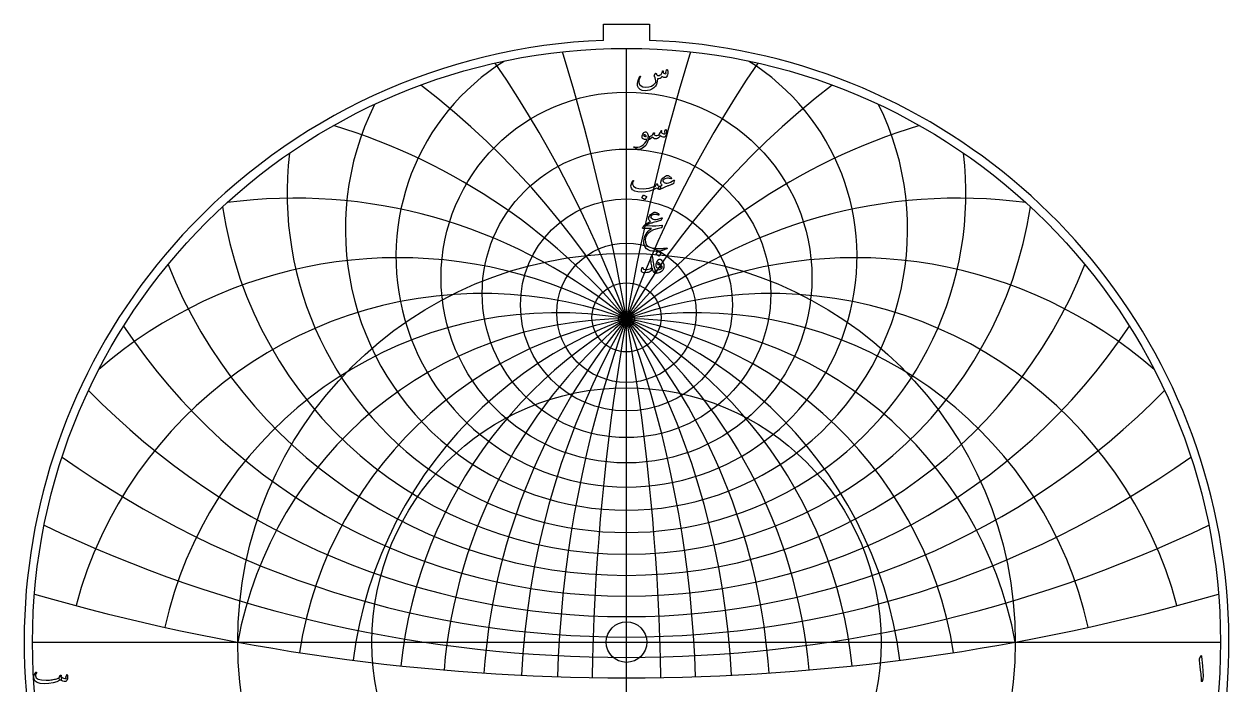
# Model space of a CAD drawing. Header units: millimetres. Extents: x -62 to 62, y -62 to 63.
# Drawn here: x -61.6 to 61.6, y -4.4 to 63.2 of the extents above; entities that cross this region are included whole.
import ezdxf

# ---------------------------------------------------------------- set-up
doc = ezdxf.new("R2010")
doc.units = ezdxf.units.MM
for name, color, linetype in [('CUT_INNER', 6, 'Continuous'), ('CUT_OUTER', 1, 'Continuous'), ('ENGRAVE', 7, 'Continuous'), ('ENGRAVE_FINE', 8, 'Continuous'), ('TEXT', 5, 'Continuous')]:
    doc.layers.add(name, color=color, linetype=linetype)

msp = doc.modelspace()

# ---------------------------------------------------------------- linework, layer by layer
at = {"layer": 'CUT_INNER'}
msp.add_circle((0, 0), 2.075, dxfattribs=at)
at = {"layer": 'CUT_OUTER'}
for points in [[(-2.3625, 63.2325), (2.3625, 63.2325), (2.3625, 61.567)], [(-2.3625, 61.567), (-2.3625, 63.2325)]]:
    msp.add_lwpolyline(points, dxfattribs=at)
for centre, radius, start, end in [((-0.0002, -0.0002), 61.6124, 137.460696, 87.802279), ((-0.0008, 0.0012), 61.6111, 92.196778, 137.461198)]:
    msp.add_arc(centre, radius, start, end, dxfattribs=at)
at = {"layer": 'ENGRAVE'}
for points in [[(0, -60.75), (0, 60.75)], [(-60.75, 0), (60.75, 0)]]:
    msp.add_lwpolyline(points, dxfattribs=at)
for centre, radius in [((0, 0), 60.75), ((0, 37.3003), 18.9678), ((0, 35.6827), 14.7606), ((0, 34.5016), 10.8432), ((0, 33.6961), 7.1251), ((0, 0), 39.7663), ((0, 33.2273), 3.5323), ((0, 33.0733), 0.81), ((0, 0), 26.0306)]:
    msp.add_circle(centre, radius, dxfattribs=at)
for centre, radius, start, end in [((0, 39.4455), 23.5803, 121.94268, 58.05732), ((0, 42.2533), 28.7545, 153.65381, 26.34619), ((0, 45.9267), 34.7114, 173.219798, 6.780202), ((0, 50.7784), 41.7802, 188.586062, 351.413938), ((0, 57.3122), 50.4791, 201.730478, 338.269522), ((0, 66.3875), 61.6809, 213.509107, 326.490893), ((0, -7.3702), 40.4435, 10.5, 169.5), ((0, -7.3702), 40.4435, 10.5, 169.5), ((0, 79.5933), 76.9869, 224.379993, 315.620007), ((0, 100.2196), 99.6991, 234.620412, 305.379588), ((0, 136.3505), 137.9129, 244.413609, 295.586391), ((0, 214.5598), 218.2138, 253.889902, 286.110098)]:
    msp.add_arc(centre, radius, start, end, dxfattribs=at)
at = {"layer": 'ENGRAVE_FINE'}
for centre, radius, start, end in [((-229.3667, -7.3702), 232.905, 0.921191, 16.91577), ((-229.3667, -7.3702), 232.905, 0.921191, 16.91577), ((229.3667, -7.3702), 232.905, 163.08423, 179.078809), ((229.3667, -7.3702), 232.905, 163.08423, 179.078809), ((-111.1177, -7.3702), 118.249, 1.85647, 34.28996), ((-111.1177, -7.3702), 118.249, 1.85647, 34.28996), ((111.1177, -7.3702), 118.249, 145.71004, 178.14353), ((111.1177, -7.3702), 118.249, 145.71004, 178.14353), ((-70.0503, -7.3702), 80.8871, 2.820797, 52.715164), ((-70.0503, -7.3702), 80.8871, 2.820797, 52.715164), ((70.0503, -7.3702), 80.8871, 127.284836, 177.179203), ((70.0503, -7.3702), 80.8871, 127.284836, 177.179203), ((-48.1987, -7.3702), 62.919, 3.830991, 73.150785), ((-48.1987, -7.3702), 62.919, 3.830991, 73.150785), ((48.1987, -7.3702), 62.919, 106.849215, 176.169009), ((48.1987, -7.3702), 62.919, 106.849215, 176.169009), ((-33.9362, -7.3702), 52.7953, 4.906978, 97.517061), ((-33.9362, -7.3702), 52.7953, 4.906978, 97.517061), ((33.9362, -7.3702), 52.7953, 82.482939, 175.093022), ((33.9362, -7.3702), 52.7953, 82.482939, 175.093022), ((-23.3501, -7.3702), 46.7002, 6.073508, 130.968201), ((-23.3501, -7.3702), 46.7002, 6.073508, 130.968201), ((23.3501, -7.3702), 46.7002, 49.031799, 173.926492), ((23.3501, -7.3702), 46.7002, 49.031799, 173.926492), ((-14.7202, -7.3702), 43.0391, 7.362676, 165.047776), ((-14.7202, -7.3702), 43.0391, 7.362676, 165.047776), ((14.7202, -7.3702), 43.0391, 14.952224, 172.637324), ((14.7202, -7.3702), 43.0391, 14.952224, 172.637324), ((-7.1313, -7.3702), 41.0674, 8.817841, 167.50125), ((-7.1313, -7.3702), 41.0674, 8.817841, 167.50125), ((7.1313, -7.3702), 41.0674, 12.49875, 171.182159), ((7.1313, -7.3702), 41.0674, 12.49875, 171.182159)]:
    msp.add_arc(centre, radius, start, end, dxfattribs=at)
at = {"layer": 'TEXT'}
for points in [[(4.0993, 58.5374), (4.1056, 58.5532), (4.1137, 58.5644), (4.1236, 58.5711), (4.1352, 58.5734), (4.1503, 58.5716), (4.1631, 58.5662), (4.1736, 58.5572), (4.182, 58.5446), (4.2024, 58.4997), (4.217, 58.444), (4.2257, 58.3776), (4.2287, 58.3003), (4.2208, 58.1741), (4.1972, 58.0542), (4.1579, 57.9406), (4.1029, 57.8333), (4.084, 57.8074), (4.0634, 57.7875), (4.0409, 57.7733), (4.0167, 57.765), (3.9289, 57.7594), (3.8344, 57.7749), (3.7331, 57.8115), (3.6251, 57.8692), (3.5341, 57.7446), (3.4266, 57.6617), (3.3024, 57.6206), (3.1616, 57.6213), (3.157, 57.5455), (3.1504, 57.4726), (3.1417, 57.4027), (3.1311, 57.3357), (3.1184, 57.2711), (3.1037, 57.2086), (3.087, 57.1481), (3.0682, 57.0896), (3.0246, 56.984), (2.9658, 56.8866), (2.8917, 56.7972), (2.8023, 56.7159), (2.5933, 56.5767), (2.3721, 56.4788), (2.1388, 56.4222), (1.8934, 56.4069), (1.617, 56.4444), (1.3985, 56.5426), (1.2379, 56.7013), (1.1353, 56.9207), (1.1214, 56.9997), (1.1191, 57.0932), (1.1286, 57.2009), (1.1497, 57.3231), (1.1836, 57.4569), (1.2314, 57.5961), (1.2932, 57.7407), (1.3688, 57.8907), (1.3749, 57.9002), (1.3823, 57.9069), (1.3911, 57.911), (1.4012, 57.9123), (1.4113, 57.9114), (1.42, 57.9087), (1.4274, 57.9042), (1.4335, 57.8979), (1.4375, 57.8887), (1.4389, 57.8791), (1.4375, 57.869), (1.4335, 57.8584), (1.3374, 57.6588), (1.2754, 57.4946), (1.2476, 57.366), (1.2539, 57.2728), (1.3446, 57.0673), (1.4874, 56.918), (1.6823, 56.8248), (1.9293, 56.7878), (2.2747, 56.8098), (2.567, 56.8974), (2.8064, 57.0505), (2.9928, 57.2692), (2.9921, 57.4134), (2.9685, 57.5656), (2.922, 57.7259), (2.8526, 57.8943), (2.8439, 57.9114), (2.8392, 57.9267), (2.8385, 57.9401), (2.8419, 57.9518), (2.8612, 57.9919), (2.8796, 58.0295), (2.8971, 58.0647), (2.9137, 58.0973), (2.9294, 58.1271), (2.9443, 58.1535), (2.9582, 58.1765), (2.9712, 58.1961), (2.9786, 58.2044), (2.9865, 58.2078), (2.9948, 58.2062), (3.0035, 58.1997), (3.008, 58.1948), (3.0143, 58.1871), (3.0224, 58.1768), (3.0323, 58.1638), (3.0435, 58.1481), (3.0556, 58.1297), (3.0687, 58.1086), (3.0826, 58.0848), (3.1109, 58.0389), (3.1347, 58.0057), (3.154, 57.9851), (3.1688, 57.977), (3.2622, 57.9691), (3.3556, 57.9851), (3.449, 58.0248), (3.5424, 58.0883), (3.5764, 58.1306), (3.6098, 58.1997), (3.6428, 58.2958), (3.6754, 58.4189), (3.6785, 58.4306), (3.6844, 58.4404), (3.6929, 58.4485), (3.7041, 58.4548), (3.7147, 58.4588), (3.7248, 58.4602), (3.7344, 58.4588), (3.7436, 58.4548), (3.7573, 58.4323), (3.7625, 58.3901), (3.7591, 58.3282), (3.7472, 58.2464), (3.8198, 58.202), (3.8972, 58.1728), (3.9796, 58.1589), (4.067, 58.1602), (4.0659, 58.1865), (4.0625, 58.2078), (4.0569, 58.2242), (4.049, 58.2356), (4.04, 58.2464), (4.0346, 58.2572), (4.0329, 58.268), (4.0346, 58.2788)], [(2.2006, 51.369), (2.1163, 51.0733), (1.9751, 50.8256), (1.7768, 50.626), (1.5215, 50.4745), (1.4858, 50.4591), (1.4506, 50.4453), (1.4158, 50.433), (1.3814, 50.4224), (1.3477, 50.4135), (1.3149, 50.4066), (1.2831, 50.4018), (1.2521, 50.399), (1.1748, 50.41), (1.0724, 50.4502), (0.9449, 50.5196), (0.7922, 50.6182), (0.7758, 50.6323), (0.7662, 50.646), (0.7632, 50.6593), (0.7671, 50.6721), (0.7756, 50.6819), (0.7868, 50.6864), (0.8007, 50.6855), (0.8173, 50.6792), (0.9761, 50.6278), (1.1542, 50.628), (1.3515, 50.6799), (1.5682, 50.7834), (1.7452, 50.9036), (1.8916, 51.0448), (2.0074, 51.2072), (2.0928, 51.3906), (2.0921, 51.3971), (2.0901, 51.4023), (2.0867, 51.4061), (2.082, 51.4086), (1.9583, 51.4158), (1.853, 51.4301), (1.7661, 51.4517), (1.6976, 51.4804), (1.6446, 51.5249), (1.6113, 51.5864), (1.5979, 51.665), (1.6042, 51.7607), (1.6062, 51.7733), (1.6087, 51.7863), (1.6116, 51.7994), (1.6149, 51.8128), (1.6188, 51.8266), (1.623, 51.841), (1.6277, 51.8562), (1.6329, 51.872), (1.6751, 51.9747), (1.7263, 52.0598), (1.7865, 52.1273), (1.8557, 52.1774), (1.9264, 52.2048), (1.9913, 52.2044), (2.0503, 52.1761), (2.1036, 52.1199), (2.15, 52.0418), (2.1853, 51.9511), (2.2093, 51.8478), (2.2221, 51.7319), (2.2292, 51.732), (2.236, 51.7324), (2.2427, 51.7329), (2.2491, 51.7337), (2.2555, 51.7345), (2.2621, 51.7351), (2.2689, 51.7354), (2.276, 51.7355), (2.3003, 51.7303), (2.3191, 51.7149), (2.3326, 51.689), (2.3407, 51.6529), (2.344, 51.6131), (2.3434, 51.5729), (2.3387, 51.5323), (2.3299, 51.4912), (2.3184, 51.4551), (2.3056, 51.4292), (2.2915, 51.4137), (2.276, 51.4086), (2.2077, 51.4086), (2.2073, 51.4021), (2.2059, 51.3933), (2.2037, 51.3823), (2.2006, 51.369)], [(2.0281, 51.7714), (1.9904, 51.8372), (1.9491, 51.8837), (1.9042, 51.9109), (1.8557, 51.9187), (1.8267, 51.9111), (1.8009, 51.899), (1.7782, 51.8824), (1.7586, 51.8613), (1.7524, 51.85), (1.7515, 51.8379), (1.756, 51.8249), (1.7658, 51.811), (1.8029, 51.7784), (1.8565, 51.7562), (1.9268, 51.7443), (2.0137, 51.7427), (2.0227, 51.7445), (2.0281, 51.7499), (2.0299, 51.7589), (2.0281, 51.7714)], [(4.0149, 52.4325), (4.0227, 52.4379), (4.032, 52.4361), (4.0425, 52.4271), (4.0544, 52.4109), (4.0672, 52.3835), (4.0769, 52.3445), (4.0834, 52.2937), (4.0867, 52.2313), (4.0879, 52.1604), (4.084, 52.0912), (4.0753, 52.0238), (4.0616, 51.9583), (4.0216, 51.8307), (3.9772, 51.7391), (3.9282, 51.6834), (3.8748, 51.6637), (3.7484, 51.6711), (3.6314, 51.7041), (3.5238, 51.7627), (3.4257, 51.8469), (3.3583, 51.7142), (3.2784, 51.6107), (3.1859, 51.5363), (3.0808, 51.4912), (2.9705, 51.4813), (2.8589, 51.5092), (2.746, 51.5747), (2.6317, 51.678), (2.5392, 51.5601), (2.4485, 51.4759), (2.3595, 51.4254), (2.2724, 51.4086), (2.2549, 51.4184), (2.2383, 51.4481), (2.2226, 51.4975), (2.2077, 51.5667), (2.2024, 51.6349), (2.2113, 51.6852), (2.2347, 51.7175), (2.2724, 51.7319), (2.4381, 51.7694), (2.5832, 51.8424), (2.7076, 51.9508), (2.8113, 52.0948), (2.8169, 52.1026), (2.823, 52.1083), (2.8295, 52.1116), (2.8365, 52.1127), (2.845, 52.1118), (2.8526, 52.1092), (2.8594, 52.1047), (2.8652, 52.0984), (2.8686, 52.0791), (2.8607, 52.0463), (2.8416, 52), (2.8113, 51.9403), (2.8511, 51.8943), (2.9128, 51.8604), (2.9966, 51.8386), (3.1023, 51.8289), (3.2341, 51.8565), (3.3493, 51.9466), (3.4479, 52.099), (3.5299, 52.3139), (3.5339, 52.3249), (3.5389, 52.3328), (3.5447, 52.3375), (3.5514, 52.3391), (3.5615, 52.3382), (3.5703, 52.3355), (3.5777, 52.331), (3.5838, 52.3247), (3.5883, 52.3157), (3.5909, 52.3068), (3.5918, 52.2978), (3.5909, 52.2888), (3.555, 52.1379), (3.597, 52.1006), (3.6475, 52.0678), (3.7066, 52.0395), (3.7742, 52.0157), (3.84, 52.0002), (3.89, 51.9969), (3.9244, 52.0056), (3.943, 52.0265), (3.9491, 52.0584), (3.9457, 52.1038), (3.9329, 52.1626), (3.9107, 52.2349), (3.9145, 52.2553), (3.9332, 52.2951), (3.9666, 52.3541), (4.0149, 52.4325)], [(0.6611, 47.2226), (0.6739, 47.2365), (0.6871, 47.2423), (0.7008, 47.2401), (0.715, 47.2298), (0.7257, 47.2163), (0.7293, 47.201), (0.7257, 47.184), (0.715, 47.1651), (0.6602, 47.0802), (0.6251, 47.0016), (0.6099, 46.9293), (0.6144, 46.8633), (0.7269, 46.6464), (0.9458, 46.4951), (1.2712, 46.4093), (1.703, 46.3891), (2.0234, 46.4126), (2.3308, 46.4618), (2.6252, 46.5366), (2.9065, 46.637), (2.9562, 46.6664), (2.9972, 46.7115), (3.0298, 46.7724), (3.0538, 46.8489), (3.0619, 46.8707), (3.0754, 46.8858), (3.0942, 46.8941), (3.1185, 46.8956), (3.1358, 46.8882), (3.1481, 46.8732), (3.1556, 46.8505), (3.158, 46.8202), (3.1749, 46.7452), (3.2218, 46.6891), (3.2988, 46.6518), (3.4059, 46.6334), (3.4445, 46.6248), (3.4706, 46.6028), (3.4841, 46.5674), (3.485, 46.5184), (3.4719, 46.4272), (3.4544, 46.3621), (3.4324, 46.3231), (3.4059, 46.31), (3.3271, 46.3204), (3.2523, 46.3513), (3.1816, 46.403), (3.1149, 46.4753), (3.1093, 46.4782), (3.0996, 46.4762), (3.0859, 46.4692), (3.0682, 46.4573), (2.7332, 46.2687), (2.3676, 46.134), (1.9715, 46.0532), (1.5449, 46.0262), (1.1506, 46.0532), (0.8443, 46.134), (0.626, 46.2687), (0.4958, 46.4573), (0.4662, 46.5626), (0.4563, 46.6702), (0.4662, 46.78), (0.4958, 46.8921), (0.5358, 46.9962), (0.5766, 47.0861), (0.6184, 47.1615), (0.6611, 47.2226)], [(4.8897, 47.2118), (4.8179, 46.9244), (4.8098, 46.9105), (4.7963, 46.8974), (4.7774, 46.8853), (4.7532, 46.8741), (4.6994, 46.8551), (4.6423, 46.8341), (4.5818, 46.8111), (4.5179, 46.7861), (4.4506, 46.7592), (4.38, 46.7308), (4.306, 46.7009), (4.2287, 46.6693), (3.4023, 46.31), (3.3646, 46.3183), (3.3341, 46.3433), (3.3107, 46.3848), (3.2945, 46.443), (3.2918, 46.5047), (3.3089, 46.557), (3.3457, 46.5999), (3.4023, 46.6334), (3.4094, 46.6366), (3.4234, 46.6428), (3.4444, 46.6519), (3.4724, 46.6639), (3.5071, 46.6786), (3.5483, 46.6958), (3.596, 46.7155), (3.6502, 46.7376), (3.5804, 46.8092), (3.5362, 46.8876), (3.5175, 46.9727), (3.5245, 47.0645), (3.5936, 47.283), (3.7113, 47.4678), (3.8775, 47.6189), (4.0921, 47.7364), (4.1391, 47.7474), (4.1936, 47.7444), (4.2558, 47.7276), (4.3257, 47.6968), (4.3982, 47.6548), (4.4649, 47.6079), (4.5257, 47.556), (4.5807, 47.4992), (4.5962, 47.4783), (4.6032, 47.4588), (4.6016, 47.4406), (4.5915, 47.4238), (4.5763, 47.4108), (4.5592, 47.404), (4.5403, 47.4036), (4.5197, 47.4094), (4.4121, 47.4433), (4.2978, 47.4588), (4.1768, 47.4559), (4.049, 47.4346), (3.9334, 47.4), (3.8415, 47.3537), (3.7735, 47.2958), (3.7293, 47.2262), (3.7248, 47.1952), (3.7365, 47.1597), (3.7643, 47.1197), (3.8083, 47.0753), (3.8586, 47.0349), (3.9089, 47.0034), (3.9592, 46.981), (4.0095, 46.9675), (4.1602, 46.9637), (4.3212, 46.9953), (4.4925, 47.0625), (4.6742, 47.1651), (4.6937, 47.1775), (4.7128, 47.1894), (4.7314, 47.2008), (4.7496, 47.2118), (4.7671, 47.2221), (4.7837, 47.2316), (4.7995, 47.2401), (4.8143, 47.2477), (4.8554, 47.267), (4.8816, 47.2675), (4.8931, 47.2491), (4.8897, 47.2118)], [(1.7497, 45.7316), (1.7542, 45.7361), (1.7604, 45.7388), (1.7685, 45.7397), (1.7784, 45.7388), (1.8482, 45.7105), (1.914, 45.6759), (1.9758, 45.635), (2.0335, 45.5879), (2.0391, 45.5807), (2.0416, 45.5735), (2.0409, 45.5663), (2.0371, 45.5591), (1.8682, 45.2861), (1.8619, 45.2796), (1.8539, 45.278), (1.844, 45.2814), (1.8323, 45.2897), (1.8222, 45.2969), (1.8063, 45.3077), (1.7845, 45.322), (1.7569, 45.34), (1.7229, 45.3615), (1.6823, 45.3867), (1.6349, 45.4154), (1.5808, 45.4478), (1.5736, 45.4532), (1.57, 45.4586), (1.57, 45.4639), (1.5736, 45.4693)], [(3.6448, 43.4104), (3.6478, 43.3851), (3.6314, 43.3377), (3.5957, 43.2683), (3.5406, 43.1769), (3.529, 43.1621), (3.5155, 43.15), (3.5002, 43.1405), (3.4832, 43.1338), (3.2532, 43.0705), (3.0484, 43.0134), (2.8688, 42.9627), (2.7143, 42.9182), (2.585, 42.8803), (2.4808, 42.8491), (2.4017, 42.8246), (2.3479, 42.8068), (1.9131, 42.6128), (1.8826, 42.6106), (1.8592, 42.6146), (1.8431, 42.625), (1.8341, 42.6416), (1.8339, 42.6476), (1.8368, 42.6551), (1.8429, 42.6638), (1.8521, 42.6739), (1.9405, 42.757), (2.073, 42.8446), (2.2495, 42.9366), (2.47, 43.0332), (2.4101, 43.0844), (2.3595, 43.1338), (2.3184, 43.1814), (2.2868, 43.2272), (2.2672, 43.2773), (2.2625, 43.3377), (2.2726, 43.4084), (2.2976, 43.4895), (2.338, 43.5739), (2.3946, 43.6583), (2.4673, 43.7428), (2.5562, 43.8272), (2.653, 43.9002), (2.7458, 43.9502), (2.8344, 43.9774), (2.9191, 43.9817), (3.0338, 43.9585), (3.1374, 43.9107), (3.2297, 43.8382), (3.3107, 43.741), (3.3179, 43.7288), (3.3215, 43.7176), (3.3215, 43.7073), (3.3179, 43.6978), (3.31, 43.6891), (3.3008, 43.6844), (3.2903, 43.6837), (3.2784, 43.6871), (3.2255, 43.7039), (3.1746, 43.7185), (3.1258, 43.7309), (3.079, 43.741), (3.0344, 43.7486), (2.9923, 43.7535), (2.9527, 43.7558), (2.9155, 43.7553), (2.7608, 43.7371), (2.6308, 43.6934), (2.5255, 43.624), (2.4449, 43.529), (2.5306, 43.416), (2.6263, 43.3323), (2.7318, 43.2777), (2.8472, 43.2523), (3.019, 43.2505), (3.2038, 43.2775), (3.4017, 43.3332), (3.6125, 43.4176), (3.6213, 43.4199), (3.6296, 43.4194), (3.6374, 43.4163), (3.6448, 43.4104)], [(2.1538, 42.6236), (2.6148, 42.6074), (3.0134, 42.6057), (3.3496, 42.6182), (3.6233, 42.6452), (3.6317, 42.6462), (3.639, 42.6456), (3.6452, 42.6435), (3.6502, 42.6398), (3.6539, 42.6347), (3.6561, 42.6286), (3.6566, 42.6213), (3.6556, 42.6128), (3.6485, 42.5801), (3.6417, 42.55), (3.6351, 42.5226), (3.6287, 42.4979), (3.6225, 42.4759), (3.6165, 42.4566), (3.6108, 42.4399), (3.6053, 42.426), (3.5936, 42.4038), (3.5802, 42.3874), (3.5649, 42.3768), (3.5478, 42.3721), (3.1329, 42.2969), (2.7718, 42.179), (2.4646, 42.0185), (2.2113, 41.8152), (2.0833, 41.6691), (1.9904, 41.5144), (1.9324, 41.3511), (1.9095, 41.1793), (1.9315, 40.9097), (2.0191, 40.6898), (2.1723, 40.5198), (2.391, 40.3997), (2.5044, 40.3633), (2.629, 40.3332), (2.7648, 40.3094), (2.9119, 40.2919), (3.07, 40.2805), (3.2389, 40.2749), (3.4185, 40.2751), (3.6089, 40.2811), (3.6766, 40.285), (3.7432, 40.2892), (3.8086, 40.2939), (3.873, 40.2991), (3.9357, 40.3047), (3.9965, 40.3108), (4.0552, 40.3173), (4.1119, 40.3243), (4.1292, 40.3252), (4.1415, 40.3207), (4.1489, 40.3108), (4.1514, 40.2955), (4.1501, 40.2778), (4.146, 40.2641), (4.1393, 40.2544), (4.1299, 40.2488), (4.0284, 40.2059), (3.9323, 40.1671), (3.8415, 40.1323), (3.7562, 40.1015), (3.6765, 40.0746), (3.6026, 40.0512), (3.5346, 40.0315), (3.4724, 40.0153), (3.4139, 40.0034), (3.357, 39.9928), (3.3016, 39.9836), (3.2478, 39.9758), (3.1954, 39.9697), (3.1441, 39.9659), (3.0939, 39.9643), (3.0448, 39.965), (2.7098, 39.991), (2.4305, 40.0476), (2.2068, 40.1347), (2.0389, 40.2524), (1.9156, 40.3995), (1.8296, 40.5713), (1.7809, 40.7677), (1.7694, 40.9889), (1.8047, 41.2633), (1.8889, 41.5296), (2.022, 41.7879), (2.2041, 42.038), (2.2753, 42.1137), (2.3559, 42.1862), (2.446, 42.2556), (2.5455, 42.3218), (1.676, 42.329), (1.6551, 42.338), (1.6464, 42.3542), (1.6497, 42.3775), (1.6652, 42.408), (1.6944, 42.4525), (1.7209, 42.4925), (1.7447, 42.528), (1.7658, 42.5589), (1.7842, 42.5852), (1.8, 42.6065), (1.813, 42.6229), (1.8233, 42.6344), (1.8467, 42.6364), (1.9095, 42.6353), (2.0119, 42.631), (2.1538, 42.6236)], [(2.9892, 38.0482), (3.0152, 38.0356), (3.0359, 38.0159), (3.0511, 37.9889), (3.061, 37.9548), (3.0675, 37.9126), (3.0691, 37.8721), (3.0657, 37.8335), (3.0574, 37.7967), (3.0451, 37.7653), (3.0296, 37.7428), (3.0109, 37.7293), (2.9892, 37.7248), (2.8816, 37.7547), (2.7925, 37.8299), (2.7217, 37.9505), (2.6694, 38.1165), (2.6627, 38.1451), (2.6568, 38.1699), (2.6519, 38.1909), (2.6479, 38.2081), (2.6447, 38.2214), (2.6425, 38.231), (2.6411, 38.2367), (2.6407, 38.2386), (2.6353, 38.2492), (2.6299, 38.2521), (2.6245, 38.2474), (2.6191, 38.235), (2.558, 38.0971), (2.4898, 37.9889), (2.4143, 37.9103), (2.3317, 37.8614), (2.2118, 37.8236), (2.0712, 37.8003), (1.91, 37.7913), (1.7281, 37.7967), (1.6066, 37.8342), (1.5404, 37.9251), (1.5294, 38.0695), (1.5736, 38.2673), (1.5837, 38.2912), (1.5961, 38.3087), (1.6107, 38.3199), (1.6275, 38.3248), (1.6441, 38.3233), (1.6581, 38.315), (1.6693, 38.2999), (1.6778, 38.2781), (1.696, 38.2316), (1.7182, 38.1964), (1.7445, 38.1724), (1.7748, 38.1596), (1.9448, 38.1335), (2.1062, 38.1308), (2.2592, 38.1515), (2.4035, 38.1955), (2.4662, 38.2283), (2.5176, 38.2727), (2.5578, 38.3289), (2.5868, 38.3967), (2.585, 38.4288), (2.576, 38.5036), (2.5598, 38.621), (2.5365, 38.7811), (2.5246, 38.8668), (2.514, 38.9441), (2.5048, 39.0132), (2.497, 39.0739), (2.4902, 39.1259), (2.4844, 39.1687), (2.4794, 39.2022), (2.4754, 39.2266), (2.472, 39.2639), (2.4727, 39.2967), (2.4774, 39.325), (2.4862, 39.3488), (2.5001, 39.3783), (2.5131, 39.4058), (2.5252, 39.4313), (2.5365, 39.4548), (2.5466, 39.4762), (2.5553, 39.4956), (2.5627, 39.513), (2.5688, 39.5284), (2.5751, 39.5408), (2.5832, 39.5491), (2.5931, 39.5533), (2.6047, 39.5536), (2.6175, 39.5486), (2.6272, 39.541), (2.6337, 39.5306), (2.6371, 39.5176), (2.659, 39.3338), (2.6815, 39.1597), (2.7048, 38.9952), (2.7287, 38.8404), (2.7531, 38.6952), (2.7776, 38.5597), (2.8025, 38.4339), (2.8275, 38.3176), (2.8578, 38.2092), (2.8949, 38.1281), (2.9386, 38.0745), (2.9892, 38.0482)], [(3.2119, 39.9523), (3.2164, 39.9568), (3.2227, 39.9595), (3.2308, 39.9604), (3.2407, 39.9595), (3.3105, 39.9312), (3.3763, 39.8967), (3.438, 39.8558), (3.4957, 39.8086), (3.5014, 39.8015), (3.5038, 39.7943), (3.5031, 39.7871), (3.4993, 39.7799), (3.3305, 39.5068), (3.3242, 39.5003), (3.3161, 39.4988), (3.3062, 39.5021), (3.2945, 39.5104), (3.2844, 39.5176), (3.2685, 39.5284), (3.2467, 39.5428), (3.2191, 39.5607), (3.1852, 39.5823), (3.1445, 39.6074), (3.0972, 39.6362), (3.0431, 39.6685), (3.0359, 39.6739), (3.0323, 39.6793), (3.0323, 39.6847), (3.0359, 39.6901)], [(3.4023, 39.1943), (3.427, 39.1907), (3.4544, 39.1799), (3.4845, 39.1619), (3.5173, 39.1368), (3.6576, 38.9872), (3.7553, 38.8188), (3.8103, 38.6316), (3.8227, 38.4254), (3.8117, 38.3181), (3.7894, 38.2224), (3.756, 38.1385), (3.7113, 38.0662), (3.5665, 37.9168), (3.3978, 37.8102), (3.2054, 37.7462), (2.9892, 37.7248), (2.9674, 37.73), (2.9487, 37.7455), (2.9332, 37.7713), (2.9209, 37.8075), (2.9163, 37.8275), (2.9133, 37.8479), (2.9118, 37.8688), (2.9119, 37.8901), (2.9132, 37.9112), (2.9151, 37.9314), (2.9176, 37.9507), (2.9209, 37.9692), (2.9306, 38.001), (2.9452, 38.0248), (2.9647, 38.0406), (2.9892, 38.0482), (3.1998, 38.0765), (3.3826, 38.129), (3.5375, 38.2058), (3.6646, 38.3069), (3.6585, 38.3574), (3.6511, 38.3976), (3.6424, 38.4275), (3.6323, 38.447), (3.6201, 38.4638), (3.6089, 38.4748), (3.5986, 38.48), (3.5891, 38.4793), (3.5826, 38.4771), (3.5775, 38.4739), (3.5737, 38.4699), (3.5712, 38.465), (3.5366, 38.394), (3.4939, 38.3392), (3.4432, 38.3006), (3.3844, 38.2781), (3.2135, 38.2649), (3.096, 38.3114), (3.032, 38.4176), (3.0215, 38.5835), (3.0359, 38.6787), (3.0646, 38.7775), (3.1077, 38.8799), (3.1652, 38.9859), (3.2258, 39.0771), (3.2856, 39.1422), (3.3444, 39.1813), (3.4023, 39.1943)], [(3.2838, 38.8063), (3.2481, 38.7962), (3.22, 38.7694), (3.1996, 38.7261), (3.1868, 38.6661), (3.187, 38.6567), (3.1877, 38.65), (3.1888, 38.6459), (3.1904, 38.6446), (3.2265, 38.6358), (3.2631, 38.6311), (3.3002, 38.6304), (3.3377, 38.6338), (3.3707, 38.6408), (3.3978, 38.6509), (3.4192, 38.6641), (3.4347, 38.6805), (3.3942, 38.7382), (3.3556, 38.7784), (3.3188, 38.8011), (3.2838, 38.8063)], [(58.7119, -1.4792), (58.7486, -1.4083), (58.778, -1.3834), (58.8003, -1.4044), (58.8154, -1.4715), (58.9035, -2.4104), (58.956, -2.9867), (58.9677, -3.447), (58.9388, -3.7915), (58.8691, -4.02), (58.8564, -4.0386), (58.8451, -4.0487), (58.8353, -4.0501), (58.8269, -4.0429), (58.8202, -4.0317), (58.8154, -4.0171), (58.8125, -3.9991), (58.8116, -3.9778), (58.8116, -3.8118), (58.8039, -3.6358), (58.7886, -3.4497), (58.7656, -3.2535), (58.7606, -3.2022), (58.7455, -3.0638), (58.7203, -2.8382), (58.6851, -2.5254), (58.6008, -1.8317), (58.5989, -1.7948), (58.6008, -1.7608), (58.6065, -1.7297), (58.6161, -1.7014)], [(-57.8497, -3.5409), (-57.846, -3.5428), (-57.8425, -3.5448), (-57.8393, -3.5467), (-57.8363, -3.5486), (-57.8333, -3.5507), (-57.83, -3.5534), (-57.8266, -3.5565), (-57.8229, -3.5601), (-57.792, -3.5965), (-57.7797, -3.6482), (-57.7862, -3.7153), (-57.8114, -3.7977), (-57.8346, -3.8477), (-57.8583, -3.8791), (-57.8825, -3.8918), (-57.9072, -3.8858), (-57.9196, -3.8798), (-57.9302, -3.8772), (-57.9388, -3.8779), (-57.9455, -3.882), (-58.2597, -4.054), (-58.6353, -4.1752), (-59.0722, -4.2456), (-59.5704, -4.2652), (-59.9732, -4.2307), (-60.2774, -4.1388), (-60.4829, -3.9893), (-60.5897, -3.7824), (-60.6063, -3.6846), (-60.6099, -3.5869), (-60.6005, -3.4892), (-60.5782, -3.3915), (-60.5478, -3.305), (-60.5102, -3.2257), (-60.4654, -3.1536), (-60.4135, -3.0887), (-60.4036, -3.0806), (-60.3933, -3.0753), (-60.3826, -3.0729), (-60.3713, -3.0734), (-60.3608, -3.0779), (-60.3521, -3.0839), (-60.3454, -3.0913), (-60.3406, -3.1002), (-60.3385, -3.1088), (-60.3397, -3.1194), (-60.3442, -3.1318), (-60.3521, -3.1462), (-60.4077, -3.2276), (-60.4441, -3.3072), (-60.4614, -3.3848), (-60.4594, -3.4604), (-60.3684, -3.6501), (-60.1567, -3.7862), (-59.8242, -3.8686), (-59.3711, -3.8973), (-59.2467, -3.8954), (-59.1225, -3.8897), (-58.9985, -3.8801), (-58.8748, -3.8667), (-58.7521, -3.8494), (-58.631, -3.8283), (-58.5116, -3.8034), (-58.3939, -3.7747), (-58.2796, -3.7421), (-58.186, -3.7095), (-58.1129, -3.677), (-58.0605, -3.6444), (-58.0402, -3.6271), (-58.0217, -3.6061), (-58.0048, -3.5812), (-57.9896, -3.5524), (-57.9753, -3.5203), (-57.9613, -3.4854), (-57.9475, -3.4475), (-57.934, -3.4068), (-57.9287, -3.3943), (-57.9206, -3.3838), (-57.9096, -3.3752), (-57.8957, -3.3685), (-57.8808, -3.3649), (-57.8669, -3.3656), (-57.854, -3.3706), (-57.842, -3.38), (-57.8324, -3.3929), (-57.8267, -3.4087), (-57.8248, -3.4274), (-57.8267, -3.4489)], [(-57.9646, -3.8475), (-58.0063, -3.808), (-58.0279, -3.7584), (-58.0293, -3.6988), (-58.0106, -3.6291), (-57.9702, -3.5665), (-57.933, -3.5285), (-57.8993, -3.5148), (-57.8688, -3.5256), (-57.7251, -3.6207), (-57.5814, -3.6875), (-57.4377, -3.7261), (-57.294, -3.7364), (-57.289, -3.7354), (-57.2854, -3.7325), (-57.2832, -3.7277), (-57.2825, -3.721), (-57.2861, -3.7083), (-57.2969, -3.6894), (-57.3148, -3.6643), (-57.34, -3.6329), (-57.3448, -3.6233), (-57.3477, -3.6137), (-57.3486, -3.6042), (-57.3477, -3.5946), (-57.2557, -3.3301), (-57.2514, -3.3201), (-57.2461, -3.3129), (-57.2399, -3.3086), (-57.2327, -3.3072), (-57.2255, -3.3083), (-57.2193, -3.3119), (-57.214, -3.3179), (-57.2097, -3.3263), (-57.1809, -3.4123), (-57.1637, -3.4978), (-57.158, -3.5828), (-57.1637, -3.6674), (-57.1824, -3.7725), (-57.2078, -3.858), (-57.2399, -3.9239), (-57.2787, -3.9701), (-57.3081, -3.9955), (-57.3352, -4.0142), (-57.3599, -4.0262), (-57.3821, -4.0314), (-57.5105, -4.0343), (-57.6504, -4.0046), (-57.8018, -3.9423), (-57.9646, -3.8475)]]:
    msp.add_lwpolyline(points, close=True, dxfattribs=at)

doc.saveas('drawing.dxf')
